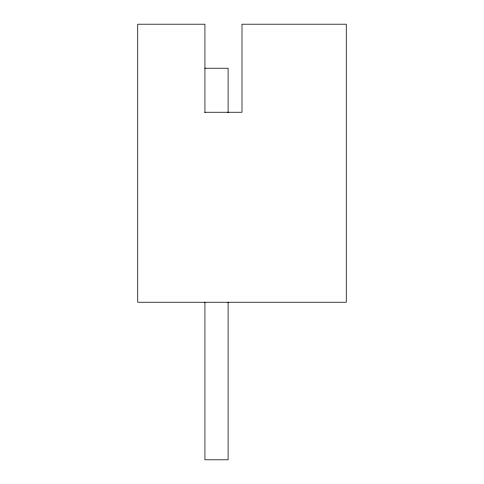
<?xml version="1.0" encoding="UTF-8"?>
<svg xmlns="http://www.w3.org/2000/svg" width="484" height="484" viewBox="0 0 484 484"><rect width="100%" height="100%" fill="white"/><g stroke="black" fill="none" stroke-linecap="round" stroke-linejoin="round"><path stroke-width="0.73" d="M204.926 68.226L228.097 68.226L228.097 112.669M204.926 112.246L242 112.246L242 24.2L346.266 24.2L346.266 302.24L137.734 302.24L137.734 24.2L204.926 24.2L204.926 112.669M228.097 302.24L228.097 459.8L204.926 459.8L204.926 302.24"/></g></svg>
